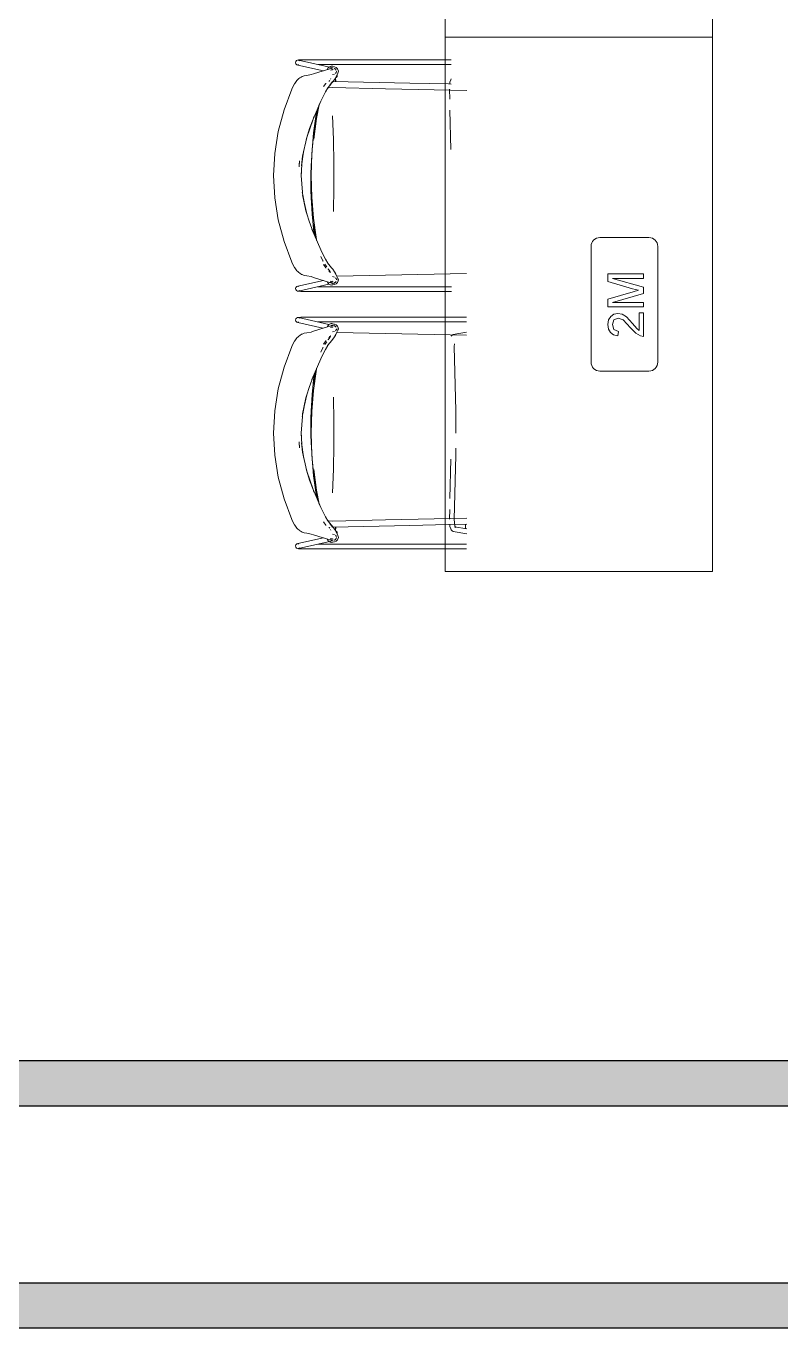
# Model space of a CAD drawing. Header units: millimetres. Extents: x 155927 to 317870, y -36033 to 97293.
# Drawn here: x 203926 to 205620, y 15108 to 18033 of the extents above; entities that cross this region are included whole.
import ezdxf

# ---------------------------------------------------------------- set-up
doc = ezdxf.new("R2010")
doc.units = ezdxf.units.MM
doc.header["$MEASUREMENT"] = 0
for name, color, linetype, lineweight in [('A-WALL-PATT', 7, 'CONTINUOUS', 9), ('G-IMPT', 8, 'CONTINUOUS', 9), ('I-FURN', 8, 'CONTINUOUS', 9), ('I-WALL', 7, 'CONTINUOUS', 9)]:
    doc.layers.add(name, color=color, linetype=linetype, lineweight=lineweight)

msp = doc.modelspace()

# ---------------------------------------------------------------- hatches: boundary and pattern name
at = {"layer": 'A-WALL-PATT'}
for points in [[(210618.8, 15606.6), (210618.8, 15707.6), (202204.8, 15707.6), (202204.8, 15606.6), (210604.5, 15606.6)], [(210618.8, 15107.6), (210618.8, 15208.6), (202103.8, 15208.6), (202103.8, 15107.6), (210604.5, 15107.6)]]:
    msp.add_hatch(color=256, dxfattribs=at).paths.add_polyline_path(points, flags=0)

# ---------------------------------------------------------------- linework, layer by layer
at = {"layer": 'G-IMPT'}
for p, q in [((204530.6, 17950.3), (204531, 17953)), ((204530.6, 17950.3), (204531.4, 17948.2)), ((204532.5, 17955.1), (204531, 17953)), ((204531.7, 17947.8), (204531.4, 17948.2)), ((204531.7, 17947.8), (204533.5, 17946)), ((204534.8, 17956.3), (204532.5, 17955.1)), ((204533.5, 17946), (204533.2, 17946.3)), ((204536, 17945.2), (204533.5, 17946)), ((204537.3, 17956.6), (204534.8, 17956.3)), ((204538.3, 17945.9), (204535.7, 17945.5)), ((204538, 17945.8), (204535.7, 17945.5)), ((204536, 17945.2), (204593.5, 17932.3)), ((204542.5, 17956.9), (204537.3, 17956.6)), ((204610.5, 17939.6), (204537.5, 17956)), ((204537.5, 17956), (204539.7, 17955)), ((204539.5, 17955.2), (204539.7, 17955)), ((204549.7, 17957.1), (204542.5, 17956.9)), ((204549.7, 17957.1), (204556, 17957.1)), ((204880.3, 17957.1), (204556, 17957.1)), ((204880.3, 17946.3), (204581, 17946.3)), ((204595.7, 17933.1), (204583.2, 17929.2)), ((204607.5, 17936.9), (204595.7, 17933.1)), ((204602.4, 17936.2), (204603.6, 17938.7)), ((204602.4, 17936.1), (204603.6, 17938.7)), ((204603.5, 17938.5), (204602.4, 17936.1)), ((204602.4, 17936.2), (204602.4, 17936.1)), ((204603.5, 17938.5), (204603.6, 17938.7)), ((204605.5, 17940.6), (204603.6, 17938.7)), ((204605.5, 17940.6), (204605.7, 17940.7)), ((204608.6, 17942.2), (204605.7, 17940.7)), ((204614.9, 17938.7), (204606.8, 17936.6)), ((204612.6, 17938.5), (204606.8, 17936.6)), ((204607.5, 17936.9), (204614.9, 17938.7)), ((204608.9, 17942.2), (204608.6, 17942.2)), ((204608.9, 17942.2), (204610.6, 17942.5)), ((204614.9, 17935.5), (204609.4, 17933.9)), ((204610.4, 17937.7), (204613.5, 17939.3)), ((204610.4, 17937.7), (204612.6, 17938.5)), ((204614.7, 17942.3), (204610.6, 17942.5)), ((204611.5, 17937.9), (204613.5, 17939.3)), ((204613.9, 17938.9), (204612, 17939.3)), ((204612.5, 17934.2), (204613.6, 17935.2)), ((204612.5, 17934.2), (204613.1, 17934.9)), ((204614.9, 17935.5), (204612.8, 17934.5)), ((204613.6, 17935.2), (204612.8, 17934.5)), ((204614.7, 17942.3), (204617.9, 17941.3)), ((204617.5, 17937.7), (204619.1, 17936.9)), ((204622.1, 17939.9), (204617.9, 17941.3)), ((204617.9, 17937.3), (204619.1, 17936.9)), ((204621.9, 17933.9), (204619.7, 17936.6)), ((204620.9, 17935), (204622.1, 17933.3)), ((204620.9, 17935), (204621.3, 17934.4)), ((204622.1, 17933.3), (204621.3, 17934.4)), ((204622.1, 17939.9), (204625.2, 17936.7)), ((204625.2, 17936.7), (204625.7, 17935.4)), ((204625.7, 17935.4), (204626.9, 17931.1)), ((204525.5, 17897.7), (204528.6, 17903.3)), ((204528.8, 17903.6), (204528.6, 17903.3)), ((204528.8, 17903.6), (204532.2, 17908.5)), ((204532.2, 17908.5), (204533.9, 17910.5)), ((204535.8, 17912.4), (204533.9, 17910.5)), ((204538.2, 17914.6), (204535.8, 17912.4)), ((204540.2, 17916.1), (204538.2, 17914.6)), ((204540.2, 17916.1), (204540.6, 17916.4)), ((204540.6, 17916.4), (204543.2, 17917.9)), ((204545.4, 17919.1), (204543.2, 17917.9)), ((204545.4, 17919.1), (204550.4, 17920.9)), ((204556.4, 17922), (204550.4, 17920.9)), ((204556.4, 17922), (204565.6, 17923.6)), ((204565.6, 17923.6), (204571.3, 17925.3)), ((204583.2, 17929.2), (204571.3, 17925.3)), ((204598.5, 17903.9), (204593.3, 17896.6)), ((204598.9, 17904.4), (204598.5, 17903.9)), ((204605.9, 17908.3), (204606.3, 17908.9)), ((204607.3, 17910.5), (204606.3, 17908.9)), ((204613.3, 17908.1), (204607.7, 17899.9)), ((204611.3, 17904.1), (204607.7, 17899.9)), ((204613.3, 17908.1), (204608.2, 17900.3)), ((204609, 17913.7), (204609.6, 17915.1)), ((204611.3, 17904.1), (204614.2, 17907.3)), ((204618.2, 17925), (204613.5, 17923.7)), ((204618.5, 17912.7), (204614.2, 17907.3)), ((204614.5, 17908.3), (204787.5, 17904.5)), ((204620.4, 17915.8), (204618.5, 17912.7)), ((204621.8, 17928.3), (204620.2, 17926.5)), ((204620.2, 17915.4), (204620.5, 17908.1)), ((204620.2, 17915.4), (204620.6, 17908.1)), ((204620.4, 17915.8), (204622.6, 17920.6)), ((204620.9, 17908.1), (204620.6, 17916.2)), ((204626, 17927.1), (204621.6, 17918.6)), ((204622.6, 17920.6), (204621.6, 17918.6)), ((204621.8, 17928.3), (204622.1, 17928.9)), ((204622.1, 17928.9), (204622.5, 17930.8)), ((204622.6, 17931.4), (204622.5, 17930.8)), ((204626, 17927.1), (204626.9, 17931.1)), ((204874, 17902.6), (204787.5, 17904.5)), ((204880.3, 17902.5), (204874, 17902.6)), ((204876.9, 17902.5), (204877.4, 17906.7)), ((204877.4, 17906.7), (204879.3, 17912.2)), ((204879.3, 17912.2), (204880.2, 17914.4)), ((204505, 17844.4), (204522.6, 17891.3)), ((204522.6, 17891.3), (204525.5, 17897.7)), ((204592.5, 17874.3), (204587.2, 17863.7)), ((204592.5, 17874.3), (204597.9, 17884.8)), ((204597.9, 17884.8), (204603.3, 17893.7)), ((204602.7, 17893.5), (204605.6, 17894.2)), ((204608.2, 17900.3), (204602.8, 17893)), ((204602.8, 17893), (204603.3, 17893.7)), ((204605.6, 17894.2), (204614, 17894.6)), ((204614, 17894.6), (204732.8, 17891.9)), ((204914.9, 17888.3), (204732.8, 17891.9)), ((204876.2, 17890.6), (204876.7, 17868.5)), ((204492, 17796), (204505, 17844.4)), ((204569.9, 17823.8), (204587.1, 17863.8)), ((204577.7, 17833.6), (204580.7, 17848.7)), ((204577.9, 17825.4), (204583.6, 17855.7)), ((204583.6, 17855.7), (204577.9, 17825.5)), ((204583.1, 17854.4), (204587.1, 17863.8)), ((204583.1, 17854.4), (204587.2, 17863.7)), ((204877.2, 17844.1), (204879.3, 17755.2)), ((204569.9, 17823.8), (204555.8, 17782.6)), ((204569.9, 17823.8), (204561.9, 17802.3)), ((204570, 17823.8), (204561.9, 17802.3)), ((204572.1, 17829.5), (204569.9, 17823.8)), ((204572.1, 17829.5), (204570, 17823.8)), ((204571.3, 17792.7), (204577.6, 17840)), ((204571.4, 17778.3), (204577.9, 17825.5)), ((204577.9, 17825.4), (204571.4, 17778.3)), ((204577.7, 17833.6), (204571.8, 17794.5)), ((204577.6, 17840), (204578.2, 17843.1)), ((204613.5, 17830.9), (204615.6, 17777.7)), ((204492, 17796), (204483.9, 17746.6)), ((204555.8, 17782.6), (204561.9, 17802.3)), ((204561.9, 17802.3), (204556, 17782.6)), ((204567.4, 17744.8), (204571.3, 17792.7)), ((204571.8, 17794.5), (204567.7, 17754.7)), ((204546.5, 17740.1), (204555.8, 17782.6)), ((204555.8, 17782.6), (204554.4, 17777.4)), ((204554.4, 17777.4), (204556, 17782.6)), ((204616.6, 17723.7), (204615.6, 17777.7)), ((204481.3, 17696.7), (204483.9, 17746.6)), ((204539.3, 17729.8), (204538.6, 17716.2)), ((204538.8, 17720.2), (204539.3, 17729.8)), ((204543.5, 17696.7), (204545.8, 17733.7)), ((204546.5, 17740.1), (204544.2, 17718.5)), ((204544.2, 17718.5), (204545.3, 17728.8)), ((204546.5, 17740.1), (204545.3, 17728.8)), ((204546.9, 17739.8), (204545.3, 17728.8)), ((204545.8, 17733.7), (204545.3, 17728.8)), ((204549, 17753.9), (204546.9, 17739.8)), ((204549, 17753.9), (204547.7, 17746.7)), ((204567.7, 17754.7), (204565.6, 17717.6)), ((204567.4, 17744.8), (204566.5, 17720.8)), ((204543.5, 17696.7), (204543.7, 17704.2)), ((204543.6, 17696.7), (204543.7, 17704.2)), ((204565.3, 17701.3), (204564.9, 17682.5)), ((204565.6, 17717.6), (204565.3, 17701.3)), ((204566.5, 17720.8), (204566.1, 17696.7)), ((204616.6, 17723.7), (204616.6, 17669.7)), ((204481.3, 17696.7), (204483.9, 17646.8)), ((204546, 17659.8), (204543.6, 17696.7)), ((204565.3, 17663.6), (204564.9, 17682.5)), ((204566.1, 17696.7), (204566.5, 17672.6)), ((204567.4, 17648.6), (204566.5, 17672.6)), ((204615.6, 17615.8), (204616.6, 17669.7)), ((204492, 17597.4), (204483.9, 17646.8)), ((204545.8, 17659.8), (204546.9, 17653.4)), ((204545.8, 17659.8), (204546.2, 17656.3)), ((204546, 17659.8), (204546.3, 17655.6)), ((204555.8, 17610.8), (204546.5, 17653.3)), ((204553.9, 17617.9), (204546.5, 17653.3)), ((204546.9, 17653.4), (204553.9, 17617.9)), ((204565.3, 17663.6), (204565.6, 17647.4)), ((204567.7, 17610.3), (204565.6, 17647.4)), ((204571.3, 17600.8), (204567.4, 17648.6)), ((204555.8, 17610.8), (204553.9, 17617.9)), ((204553.9, 17617.9), (204556.2, 17610.9)), ((204561.4, 17594.7), (204556.2, 17610.9)), ((204567.7, 17610.3), (204571.8, 17570.5)), ((204505, 17549), (204492, 17597.4)), ((204561.4, 17594.7), (204569.9, 17569.7)), ((204571.3, 17600.8), (204577.6, 17553.5)), ((204575.5, 17557.1), (204571.4, 17586.7)), ((204575.5, 17557.1), (204571.4, 17586.7)), ((204569.9, 17569.7), (204567.3, 17576.1)), ((204587.2, 17529.7), (204567.3, 17576.1)), ((204573, 17562.9), (204571.8, 17570.5)), ((204577.6, 17553.5), (204578.1, 17550.9)), ((204505, 17549), (204522.5, 17502.2)), ((204587.2, 17529.7), (204592.5, 17519.1)), ((204522.5, 17502.2), (204525.5, 17495.8)), ((204528.6, 17490.1), (204525.5, 17495.8)), ((204592.7, 17504.3), (204587.2, 17514.7)), ((204587.2, 17514.7), (204592.2, 17505.2)), ((204592.7, 17504.3), (204592.2, 17505.2)), ((204592.5, 17519.1), (204597.9, 17508.7)), ((204593.3, 17496.8), (204598.5, 17489.5)), ((204600.7, 17491.5), (204596.8, 17497.5)), ((204596.8, 17497.5), (204598, 17495.5)), ((204603.3, 17499.7), (204597.9, 17508.7)), ((204600.7, 17491.5), (204598, 17495.5)), ((204608.2, 17493.1), (204602.8, 17500.4)), ((204603.3, 17499.7), (204602.8, 17500.4)), ((204608.2, 17493.1), (204611.3, 17489.4)), ((204528.6, 17490.1), (204528.8, 17489.8)), ((204532.2, 17485), (204528.8, 17489.8)), ((204532.2, 17485), (204533.9, 17482.9)), ((204535.8, 17481), (204533.9, 17482.9)), ((204535.8, 17481), (204536.3, 17480.6)), ((204538.2, 17478.8), (204536.3, 17480.6)), ((204540.2, 17477.3), (204538.2, 17478.8)), ((204544.4, 17474.9), (204540.2, 17477.3)), ((204540.2, 17477.3), (204540.6, 17477.1)), ((204540.2, 17477.3), (204545.4, 17474.3)), ((204540.6, 17477.1), (204543.2, 17475.5)), ((204543.2, 17475.5), (204545.4, 17474.3)), ((204544.4, 17474.9), (204545.4, 17474.3)), ((204550.4, 17472.5), (204545.4, 17474.3)), ((204556.4, 17471.4), (204550.4, 17472.5)), ((204565.6, 17469.8), (204556.4, 17471.4)), ((204565.6, 17469.8), (204571.3, 17468.1)), ((204571.3, 17468.1), (204583.2, 17464.3)), ((204583.2, 17464.3), (204604.4, 17457.5)), ((204598.9, 17489), (204598.5, 17489.5)), ((204604.3, 17486.7), (204604, 17487.3)), ((204606, 17484.2), (204604, 17487.3)), ((204604.3, 17486.7), (204606, 17484.2)), ((204607.5, 17480), (204605.4, 17482.5)), ((204607.6, 17482.4), (204605.9, 17485.1)), ((204606.3, 17484.6), (204605.9, 17485.1)), ((204607.6, 17482.4), (204606.3, 17484.6)), ((204607.6, 17482.4), (204607.3, 17483)), ((204609.3, 17479.2), (204607.3, 17483)), ((204607.6, 17482.4), (204609.3, 17479.2)), ((204614.2, 17486.2), (204611.3, 17489.4)), ((204618.3, 17468.4), (204613.5, 17469.7)), ((204618.5, 17480.7), (204614.2, 17486.2)), ((204618.7, 17479.5), (204616.4, 17483.1)), ((204616.4, 17483.1), (204621.2, 17474.8)), ((204620.4, 17477.6), (204618.5, 17480.7)), ((204618.7, 17479.5), (204621.2, 17474.8)), ((204621.8, 17465.2), (204620.3, 17466.8)), ((204620.4, 17477.6), (204622.9, 17471.5)), ((204621.8, 17465.2), (204622.3, 17464.2)), ((204622.5, 17462.6), (204622.3, 17464.2)), ((204625.9, 17465.5), (204622.9, 17471.5)), ((204623.4, 17470.6), (204732.8, 17473)), ((204626.9, 17462.3), (204625.6, 17466)), ((204626.4, 17460.9), (204625.6, 17466)), ((204626.4, 17460.9), (204625.9, 17465.5)), ((204732.8, 17473), (204914.6, 17476.7)), ((204531.4, 17445.3), (204530.6, 17443.1)), ((204531, 17440.5), (204530.6, 17443.1)), ((204532.5, 17438.3), (204531, 17440.5)), ((204531.4, 17445.3), (204533.2, 17447.1)), ((204534.8, 17437.1), (204532.5, 17438.3)), ((204533.5, 17447.4), (204533.2, 17447.1)), ((204536, 17448.2), (204533.5, 17447.4)), ((204534.8, 17437.1), (204537.3, 17436.8)), ((204538.3, 17447.5), (204535.7, 17448)), ((204538, 17447.7), (204535.7, 17448)), ((204593.3, 17461.1), (204536, 17448.2)), ((204537.3, 17436.8), (204542.5, 17436.5)), ((204537.6, 17437.4), (204605.7, 17452.8)), ((204537.6, 17437.4), (204539.7, 17438.4)), ((204539.7, 17438.4), (204539.5, 17438.2)), ((204542.5, 17436.5), (204549.7, 17436.4)), ((204556, 17436.3), (204549.7, 17436.4)), ((204880.6, 17436.3), (204556, 17436.3)), ((204581, 17447.2), (204880.6, 17447.2)), ((204602.4, 17457.2), (204602.4, 17457.3)), ((204602.4, 17457.2), (204603.5, 17455)), ((204603.5, 17455), (204603.6, 17454.8)), ((204605.7, 17452.7), (204603.6, 17454.8)), ((204603.9, 17454.5), (204605.5, 17452.9)), ((204603.9, 17454.5), (204605.7, 17452.7)), ((204612.6, 17454.9), (204604.4, 17457.5)), ((204608.9, 17451.2), (204605.5, 17452.9)), ((204605.5, 17452.9), (204608.6, 17451.3)), ((204605.5, 17452.9), (204605.7, 17452.7)), ((204608.9, 17451.2), (204605.7, 17452.7)), ((204614.9, 17454.8), (204606.8, 17456.9)), ((204606.8, 17456.9), (204608.1, 17456.5)), ((204614.9, 17454.8), (204608.1, 17456.5)), ((204608.9, 17451.2), (204608.6, 17451.3)), ((204608.8, 17459.2), (204609.8, 17457.3)), ((204608.9, 17451.2), (204610.6, 17450.9)), ((204614.8, 17458), (204609.4, 17459.5)), ((204611.5, 17455.5), (204609.8, 17457.3)), ((204613.5, 17454.2), (204610.4, 17455.7)), ((204618.2, 17453.3), (204610.4, 17455.7)), ((204611.9, 17451), (204610.6, 17450.9)), ((204613.5, 17454.2), (204611.5, 17455.5)), ((204614.7, 17451.1), (204611.9, 17451)), ((204612, 17454.2), (204613.9, 17454.6)), ((204613.6, 17458.2), (204612.1, 17459.6)), ((204612.1, 17459.6), (204613, 17458.6)), ((204613.6, 17458.2), (204612.4, 17459.2)), ((204614.8, 17458), (204612.4, 17459.2)), ((204618.2, 17453.3), (204612.6, 17454.9)), ((204617.9, 17452.1), (204614.7, 17451.1)), ((204619.1, 17456.6), (204617.5, 17455.8)), ((204617.9, 17456.1), (204619.1, 17456.6)), ((204617.9, 17452.1), (204622.1, 17453.5)), ((204621.7, 17459.1), (204619.7, 17456.8)), ((204625.2, 17456.7), (204622.1, 17453.5)), ((204625.7, 17458.1), (204625.2, 17456.7)), ((204626.9, 17462.3), (204625.7, 17458.1)), ((204532.5, 17376.8), (204531, 17374.6)), ((204534.8, 17378), (204532.5, 17376.8)), ((204534.8, 17378), (204537.3, 17378.3)), ((204537.3, 17378.3), (204542.5, 17378.6)), ((204537.6, 17377.7), (204605.7, 17362.4)), ((204537.6, 17377.7), (204539.7, 17376.7)), ((204539.7, 17376.7), (204539.5, 17376.9)), ((204542.5, 17378.6), (204549.7, 17378.7)), ((204556, 17378.8), (204549.7, 17378.7)), ((204914.6, 17378.8), (204556, 17378.8)), ((204531, 17374.6), (204530.6, 17372)), ((204531.4, 17369.8), (204530.6, 17372)), ((204531.4, 17369.8), (204533.2, 17368)), ((204533.5, 17367.7), (204533.2, 17368)), ((204536, 17366.9), (204533.5, 17367.7)), ((204538.3, 17367.6), (204535.7, 17367.1)), ((204538, 17367.5), (204535.7, 17367.1)), ((204592.2, 17354.2), (204536, 17366.9)), ((204565.6, 17345.3), (204571.3, 17347)), ((204571.3, 17347), (204583.2, 17350.8)), ((204581, 17367.9), (204914.6, 17367.9)), ((204583.2, 17350.8), (204604.4, 17357.6)), ((204602.4, 17357.9), (204603.5, 17360.1)), ((204602.4, 17357.9), (204602.4, 17357.8)), ((204603.5, 17360.1), (204603.6, 17360.3)), ((204605.7, 17362.4), (204603.6, 17360.3)), ((204603.9, 17360.6), (204605.7, 17362.4)), ((204603.9, 17360.6), (204605.5, 17362.2)), ((204612.6, 17360.2), (204604.4, 17357.6)), ((204608.9, 17363.9), (204605.5, 17362.2)), ((204605.5, 17362.2), (204608.6, 17363.8)), ((204605.5, 17362.2), (204605.7, 17362.4)), ((204608.9, 17363.9), (204605.7, 17362.4)), ((204614.9, 17360.3), (204606.8, 17358.2)), ((204606.8, 17358.2), (204608.1, 17358.6)), ((204614.9, 17360.3), (204608.1, 17358.6)), ((204608.9, 17363.9), (204608.6, 17363.8)), ((204608.9, 17363.9), (204610.6, 17364.2)), ((204614.8, 17357.1), (204609.4, 17355.6)), ((204611.5, 17359.6), (204609.8, 17357.8)), ((204618.2, 17361.8), (204610.4, 17359.4)), ((204613.5, 17360.9), (204610.4, 17359.4)), ((204611.9, 17364.1), (204610.6, 17364.2)), ((204613.5, 17360.9), (204611.5, 17359.6)), ((204614.7, 17364), (204611.9, 17364.1)), ((204612, 17360.9), (204613.9, 17360.5)), ((204613.6, 17356.9), (204612.1, 17355.5)), ((204612.1, 17355.5), (204613, 17356.5)), ((204614.8, 17357.1), (204612.4, 17355.9)), ((204613.6, 17356.9), (204612.4, 17355.9)), ((204618.2, 17361.8), (204612.6, 17360.2)), ((204618.3, 17346.7), (204613.5, 17345.4)), ((204617.9, 17363), (204614.7, 17364)), ((204619.1, 17358.5), (204617.5, 17359.3)), ((204617.9, 17363), (204622.1, 17361.6)), ((204617.9, 17359), (204619.1, 17358.5)), ((204621.7, 17356), (204619.7, 17358.3)), ((204621.8, 17350), (204620.3, 17348.3)), ((204621.8, 17350), (204622.3, 17350.9)), ((204625.2, 17358.4), (204622.1, 17361.6)), ((204622.5, 17352.5), (204622.3, 17350.9)), ((204625.9, 17349.6), (204622.9, 17343.6)), ((204625.7, 17357), (204625.2, 17358.4)), ((204626.4, 17354.2), (204625.6, 17349.1)), ((204626.9, 17352.8), (204625.6, 17349.1)), ((204626.9, 17352.8), (204625.7, 17357)), ((204626.4, 17354.2), (204625.9, 17349.6)), ((204522.5, 17312.9), (204525.5, 17319.3)), ((204528.6, 17325), (204525.5, 17319.3)), ((204528.6, 17325), (204528.8, 17325.3)), ((204532.2, 17330.1), (204528.8, 17325.3)), ((204532.2, 17330.1), (204533.9, 17332.2)), ((204535.8, 17334.1), (204533.9, 17332.2)), ((204535.8, 17334.1), (204536.3, 17334.5)), ((204538.2, 17336.3), (204536.3, 17334.5)), ((204540.2, 17337.8), (204538.2, 17336.3)), ((204540.2, 17337.8), (204545.4, 17340.8)), ((204544.4, 17340.2), (204540.2, 17337.8)), ((204540.2, 17337.8), (204540.6, 17338)), ((204540.6, 17338), (204543.2, 17339.6)), ((204543.2, 17339.6), (204545.4, 17340.8)), ((204544.4, 17340.2), (204545.4, 17340.8)), ((204550.4, 17342.6), (204545.4, 17340.8)), ((204556.4, 17343.7), (204550.4, 17342.6)), ((204565.6, 17345.3), (204556.4, 17343.7)), ((204593.3, 17318.3), (204598.5, 17325.6)), ((204600.7, 17323.6), (204596.8, 17317.6)), ((204596.8, 17317.6), (204598, 17319.6)), ((204600.7, 17323.6), (204598, 17319.6)), ((204598.9, 17326.1), (204598.5, 17325.6)), ((204608.2, 17322), (204602.8, 17314.7)), ((204606, 17330.9), (204604, 17327.8)), ((204604.3, 17328.4), (204604, 17327.8)), ((204604.3, 17328.4), (204606, 17330.9)), ((204607.5, 17335.1), (204605.4, 17332.6)), ((204607.6, 17332.7), (204605.9, 17330)), ((204606.3, 17330.5), (204605.9, 17330)), ((204607.6, 17332.7), (204606.3, 17330.5)), ((204609.3, 17335.9), (204607.3, 17332.1)), ((204607.6, 17332.7), (204607.3, 17332.1)), ((204607.6, 17332.7), (204609.3, 17335.9)), ((204608.2, 17322), (204611.3, 17325.7)), ((204608.4, 17336.3), (204609.1, 17337.5)), ((204614.2, 17328.9), (204611.3, 17325.7)), ((204618.5, 17334.4), (204614.2, 17328.9)), ((204616.4, 17332), (204621.2, 17340.3)), ((204618.7, 17335.6), (204616.4, 17332)), ((204620.4, 17337.5), (204618.5, 17334.4)), ((204618.7, 17335.6), (204621.2, 17340.3)), ((204620.4, 17337.5), (204622.9, 17343.6)), ((204623.4, 17344.5), (204732.8, 17342.1)), ((204732.8, 17342.1), (204914.6, 17338.4)), ((204880.2, 17336), (204882.3, 17338)), ((204882.3, 17338), (204884.4, 17339.4)), ((204914.6, 17344.7), (204884.4, 17339.4)), ((204887.1, 17312.6), (204887.2, 17319)), ((204505, 17266.1), (204522.5, 17312.9)), ((204592.7, 17310.8), (204587.2, 17300.4)), ((204587.2, 17300.4), (204592.2, 17309.9)), ((204587.2, 17285.4), (204592.5, 17296)), ((204592.7, 17310.8), (204592.2, 17309.9)), ((204592.5, 17296), (204597.9, 17306.4)), ((204603.3, 17315.4), (204597.9, 17306.4)), ((204603.3, 17315.4), (204602.8, 17314.7)), ((204887.1, 17312.6), (204890.3, 17168.4)), ((204505, 17266.1), (204492, 17217.7)), ((204587.2, 17285.4), (204567.3, 17239)), ((204571.3, 17214.3), (204577.6, 17261.6)), ((204577.6, 17261.6), (204578.1, 17264.2)), ((204561.4, 17220.4), (204569.9, 17245.4)), ((204569.9, 17245.4), (204567.3, 17239)), ((204567.7, 17204.8), (204571.8, 17244.6)), ((204575.5, 17258), (204571.4, 17228.4)), ((204575.5, 17258), (204571.4, 17228.4)), ((204573, 17252.2), (204571.8, 17244.6)), ((204492, 17217.7), (204483.9, 17168.3)), ((204555.8, 17204.3), (204546.5, 17161.8)), ((204555.8, 17204.3), (204553.9, 17197.2)), ((204553.9, 17197.2), (204556.2, 17204.2)), ((204561.4, 17220.4), (204556.2, 17204.2)), ((204567.7, 17204.8), (204565.6, 17167.7)), ((204571.3, 17214.3), (204567.4, 17166.5)), ((204553.9, 17197.2), (204546.5, 17161.8)), ((204546.9, 17161.7), (204553.9, 17197.2)), ((204615.6, 17199.3), (204616.6, 17145.4)), ((204481.3, 17118.4), (204483.9, 17168.3)), ((204546, 17155.3), (204543.6, 17118.4)), ((204545.8, 17155.3), (204546.9, 17161.7)), ((204545.8, 17155.3), (204546.2, 17158.8)), ((204546, 17155.3), (204546.4, 17160.7)), ((204565.3, 17151.5), (204564.9, 17132.6)), ((204565.3, 17151.5), (204565.6, 17167.7)), ((204566.1, 17118.4), (204566.5, 17142.5)), ((204567.4, 17166.5), (204566.5, 17142.5)), ((204616.6, 17091.4), (204616.6, 17145.4)), ((204890.3, 17168.4), (204890.7, 17143.5)), ((204890.7, 17143.5), (204890.9, 17118.4)), ((204481.3, 17118.4), (204483.9, 17068.5)), ((204543.5, 17118.4), (204545.8, 17081.4)), ((204543.5, 17118.4), (204543.7, 17110.9)), ((204543.6, 17118.4), (204543.7, 17110.9)), ((204565.3, 17113.8), (204564.9, 17132.6)), ((204565.6, 17097.5), (204565.3, 17113.8)), ((204566.5, 17094.3), (204566.1, 17118.4)), ((204539.3, 17085.3), (204538.6, 17098.9)), ((204538.8, 17095.5), (204539.3, 17085.3)), ((204546.5, 17075), (204544.2, 17096.6)), ((204544.2, 17096.6), (204545.3, 17086.3)), ((204545.8, 17081.4), (204545.3, 17086.3)), ((204546.5, 17075), (204545.3, 17086.3)), ((204546.9, 17075.3), (204545.3, 17086.3)), ((204567.7, 17060.4), (204565.6, 17097.5)), ((204567.4, 17070.3), (204566.5, 17094.3)), ((204616.6, 17091.4), (204615.6, 17037.4)), ((204890.4, 17068.4), (204890.6, 17084.2)), ((204492, 17019.1), (204483.9, 17068.5)), ((204546.5, 17075), (204555.8, 17032.5)), ((204549, 17061.2), (204546.9, 17075.3)), ((204549, 17061.2), (204547.7, 17068.4)), ((204567.4, 17070.3), (204571.3, 17022.4)), ((204571.8, 17020.6), (204567.7, 17060.4)), ((204877.2, 16971), (204879.3, 17059.9)), ((204886.9, 16924.4), (204890.3, 17068.3)), ((204887.1, 16924.1), (204890.3, 17068.3)), ((204555.8, 17032.5), (204554.4, 17037.7)), ((204554.4, 17037.7), (204556, 17032.5)), ((204569.9, 16991.3), (204555.8, 17032.5)), ((204555.8, 17032.5), (204561.9, 17012.8)), ((204561.9, 17012.8), (204556, 17032.5)), ((204577.9, 16989.7), (204571.4, 17036.8)), ((204571.4, 17036.8), (204577.9, 16989.6)), ((204613.5, 16984.2), (204615.6, 17037.4)), ((204492, 17019.1), (204505, 16970.7)), ((204569.9, 16991.3), (204561.9, 17012.8)), ((204570, 16991.3), (204561.9, 17012.8)), ((204571.3, 17022.4), (204577.6, 16975.1)), ((204577.7, 16981.5), (204571.8, 17020.6)), ((204505, 16970.7), (204522.6, 16923.8)), ((204572.1, 16985.6), (204569.9, 16991.3)), ((204569.9, 16991.3), (204587.1, 16951.3)), ((204572.1, 16985.6), (204570, 16991.3)), ((204577.6, 16975.1), (204578.2, 16972)), ((204577.7, 16981.5), (204580.7, 16966.4)), ((204577.9, 16989.7), (204583.6, 16959.4)), ((204583.6, 16959.4), (204577.9, 16989.6)), ((204583.1, 16960.7), (204587.1, 16951.3)), ((204583.1, 16960.7), (204587.2, 16951.4)), ((204592.5, 16940.8), (204587.2, 16951.4)), ((204592.5, 16940.8), (204597.9, 16930.3)), ((204876.2, 16924.5), (204876.7, 16946.6)), ((204522.6, 16923.8), (204525.5, 16917.4)), ((204525.5, 16917.4), (204528.6, 16911.8)), ((204528.8, 16911.5), (204528.6, 16911.8)), ((204528.8, 16911.5), (204532.2, 16906.6)), ((204598.5, 16911.2), (204593.3, 16918.5)), ((204597.9, 16930.3), (204603.3, 16921.4)), ((204598.9, 16910.7), (204598.5, 16911.2)), ((204602.7, 16921.6), (204605.6, 16920.9)), ((204608.2, 16914.8), (204602.8, 16922.1)), ((204602.8, 16922.1), (204603.3, 16921.4)), ((204605.6, 16920.9), (204614, 16920.5)), ((204613.3, 16907), (204607.7, 16915.2)), ((204611.3, 16911), (204607.7, 16915.2)), ((204613.3, 16907), (204608.2, 16914.8)), ((204611.3, 16911), (204614.2, 16907.8)), ((204614, 16920.5), (204732.8, 16923.2)), ((204618.5, 16902.4), (204614.2, 16907.8)), ((204614.5, 16906.8), (204787.5, 16910.6)), ((204914.9, 16926.8), (204732.8, 16923.2)), ((204874, 16912.5), (204787.5, 16910.6)), ((204914.9, 16913.4), (204874, 16912.5)), ((204876.9, 16912.6), (204877.4, 16908.4)), ((204877.4, 16908.4), (204879.3, 16902.9)), ((204887.1, 16924.1), (204887.2, 16917.7)), ((204887.2, 16917.7), (204888.1, 16910.8)), ((204887.6, 16907.8), (204889.5, 16906.9)), ((204887.6, 16907.8), (204914.9, 16903)), ((204888.1, 16910.8), (204889.6, 16906.2)), ((204889.5, 16906.9), (204888.2, 16908.1)), ((204889.6, 16906.2), (204888.2, 16908.1)), ((204912, 16903.5), (204912, 16913.6)), ((204532.2, 16906.6), (204533.9, 16904.6)), ((204535.8, 16902.7), (204533.9, 16904.6)), ((204538.2, 16900.5), (204535.8, 16902.7)), ((204536, 16869.9), (204593.5, 16882.8)), ((204540.2, 16899), (204538.2, 16900.5)), ((204540.2, 16899), (204540.6, 16898.7)), ((204540.6, 16898.7), (204543.2, 16897.2)), ((204545.4, 16896), (204543.2, 16897.2)), ((204545.4, 16896), (204550.4, 16894.2)), ((204556.4, 16893.1), (204550.4, 16894.2)), ((204556.4, 16893.1), (204565.6, 16891.5)), ((204565.6, 16891.5), (204571.3, 16889.8)), ((204583.2, 16885.9), (204571.3, 16889.8)), ((204595.7, 16882), (204583.2, 16885.9)), ((204607.5, 16878.2), (204595.7, 16882)), ((204602.4, 16878.9), (204602.4, 16879)), ((204603.5, 16876.6), (204602.4, 16879)), ((204602.4, 16879), (204603.6, 16876.4)), ((204602.4, 16878.9), (204603.6, 16876.4)), ((204605.9, 16906.8), (204606.3, 16906.2)), ((204607.3, 16904.6), (204606.3, 16906.2)), ((204612.6, 16876.6), (204606.8, 16878.5)), ((204614.9, 16876.4), (204606.8, 16878.5)), ((204609, 16901.4), (204609.6, 16900)), ((204609, 16880.4), (204609.8, 16879)), ((204614.9, 16879.6), (204609.4, 16881.2)), ((204612.5, 16880.9), (204613.6, 16879.9)), ((204612.5, 16880.9), (204613.1, 16880.2)), ((204614.9, 16879.6), (204612.8, 16880.6)), ((204613.6, 16879.9), (204612.8, 16880.6)), ((204618.2, 16890.1), (204613.5, 16891.4)), ((204620.4, 16899.3), (204618.5, 16902.4)), ((204621.9, 16881.2), (204619.7, 16878.5)), ((204620.2, 16899.7), (204620.6, 16907)), ((204620.2, 16899.7), (204620.5, 16905.9)), ((204621.8, 16886.8), (204620.2, 16888.6)), ((204620.4, 16899.3), (204622.6, 16894.5)), ((204620.9, 16907), (204620.6, 16898.9)), ((204620.9, 16880.1), (204622.1, 16881.8)), ((204620.9, 16880.1), (204621.3, 16880.7)), ((204622.1, 16881.8), (204621.3, 16880.7)), ((204626, 16888), (204621.6, 16896.5)), ((204622.6, 16894.5), (204621.6, 16896.5)), ((204621.8, 16886.8), (204622.1, 16886.2)), ((204622.1, 16886.2), (204622.5, 16884.3)), ((204622.6, 16883.7), (204622.5, 16884.3)), ((204625.2, 16878.4), (204625.7, 16879.7)), ((204625.7, 16879.7), (204626.9, 16884)), ((204626, 16888), (204626.9, 16884)), ((204879.3, 16902.9), (204880.2, 16900.7)), ((204882.3, 16898.8), (204880.2, 16900.7)), ((204884.3, 16897.3), (204882.3, 16898.8)), ((204884.3, 16897.3), (204914.9, 16892)), ((204530.6, 16864.8), (204531.4, 16866.9)), ((204530.6, 16864.8), (204531, 16862.1)), ((204532.5, 16860), (204531, 16862.1)), ((204531.7, 16867.3), (204531.4, 16866.9)), ((204531.7, 16867.3), (204533.5, 16869.1)), ((204534.8, 16858.8), (204532.5, 16860)), ((204533.5, 16869.1), (204533.2, 16868.8)), ((204536, 16869.9), (204533.5, 16869.1)), ((204537.3, 16858.5), (204534.8, 16858.8)), ((204538.3, 16869.2), (204535.7, 16869.6)), ((204538, 16869.3), (204535.7, 16869.6)), ((204542.5, 16858.2), (204537.3, 16858.5)), ((204611, 16875.6), (204537.5, 16859.1)), ((204537.5, 16859.1), (204539.7, 16860.1)), ((204539.5, 16859.9), (204539.7, 16860.1)), ((204549.7, 16858), (204542.5, 16858.2)), ((204549.7, 16858), (204556, 16858)), ((204914.6, 16858), (204556, 16858)), ((204914.6, 16868.9), (204581, 16868.9)), ((204603.5, 16876.6), (204603.6, 16876.4)), ((204605.5, 16874.5), (204603.6, 16876.4)), ((204605.5, 16874.5), (204605.7, 16874.4)), ((204608.6, 16872.9), (204605.7, 16874.4)), ((204607.5, 16878.2), (204614.9, 16876.4)), ((204608.9, 16872.9), (204608.6, 16872.9)), ((204608.9, 16872.9), (204610.6, 16872.6)), ((204610.4, 16877.4), (204612.6, 16876.6)), ((204610.4, 16877.4), (204613.5, 16875.8)), ((204614.7, 16872.8), (204610.6, 16872.6)), ((204611.5, 16877.2), (204611, 16877.6)), ((204611.5, 16877.2), (204613.5, 16875.8)), ((204613.9, 16876.3), (204612, 16875.8)), ((204614.7, 16872.8), (204617.9, 16873.8)), ((204617.5, 16877.4), (204619.1, 16878.2)), ((204617.9, 16877.8), (204619.1, 16878.2)), ((204622.1, 16875.2), (204617.9, 16873.8)), ((204622.1, 16875.2), (204625.2, 16878.4))]:
    msp.add_line(p, q, dxfattribs=at)
at = {"layer": 'I-FURN'}
for p, q in [((204866.5, 19207.6), (204866.5, 18007.5)), ((205466.5, 18007.5), (205466.5, 19207.6)), ((205466.5, 18007.7), (204866.5, 18007.7)), ((204866.5, 18007.7), (204866.5, 16807.6)), ((204866.5, 18007.5), (205466.5, 18007.5)), ((205466.5, 16807.6), (205466.5, 18007.7)), ((204621.9, 17916.9), (204620.7, 17916.7)), ((204621.9, 17916.9), (204621.6, 17918.4)), ((204621.9, 17916.9), (204621.7, 17918.6)), ((204621.9, 17916.9), (204624.5, 17922)), ((204621.9, 17916.9), (204622.6, 17920.7)), ((204621.9, 17916.9), (204622.1, 17919.5)), ((204621.9, 17916.9), (204621.9, 17919)), ((204621.9, 17916.9), (204622.9, 17917.7)), ((204624.5, 17922), (204622.9, 17917.7)), ((204622.9, 17917.7), (204623.6, 17918.6)), ((204624.5, 17922), (204623.6, 17918.6)), ((204624.1, 17919.7), (204623.6, 17918.6)), ((204623.9, 17923.5), (204624.5, 17922)), ((204624.5, 17922), (204624.1, 17919.7)), ((204624.4, 17920.8), (204624.1, 17919.7)), ((204624.5, 17922), (204624.4, 17920.8)), ((205324, 17557.6), (205214, 17557.6)), ((205194, 17537.6), (205194, 17277.6)), ((205344, 17277.6), (205344, 17537.6)), ((205312.2, 17476), (205231.8, 17476)), ((205231.8, 17476), (205231.8, 17458.7)), ((205312.2, 17445.8), (205241.9, 17465.9)), ((205241.9, 17465.9), (205312.2, 17465.9)), ((205312.2, 17465.9), (205312.2, 17476)), ((205231.8, 17458.7), (205287.5, 17442.5)), ((205288.5, 17435.6), (205231.8, 17419.2)), ((205287.5, 17442.5), (205300.3, 17439)), ((205300.3, 17439), (205288.5, 17435.6)), ((205312.2, 17432.1), (205312.2, 17445.8)), ((205231.8, 17419.2), (205231.8, 17401.9)), ((205241.9, 17412), (205312.2, 17432.1)), ((205312.2, 17412), (205241.9, 17412)), ((205312.2, 17401.9), (205312.2, 17412)), ((205231.8, 17401.9), (205312.2, 17401.9)), ((205238.3, 17380.2), (205233.4, 17372.4)), ((205245.5, 17385.2), (205238.3, 17380.2)), ((205254.2, 17386.8), (205245.5, 17385.2)), ((205245.6, 17372.7), (205254.8, 17376.8)), ((205263.8, 17385.1), (205254.2, 17386.8)), ((205254.8, 17376.8), (205266.2, 17372.5)), ((205273.6, 17379.1), (205263.8, 17385.1)), ((205287.4, 17364.7), (205273.6, 17379.1)), ((205302.1, 17388.1), (205302.1, 17348.6)), ((205312.2, 17388.1), (205302.1, 17388.1)), ((205312.2, 17335.4), (205312.2, 17388.1)), ((205233.4, 17372.4), (205231.8, 17362.2)), ((205231.8, 17362.2), (205233.3, 17352.1)), ((205233.3, 17352.1), (205237.6, 17344.3)), ((205241.9, 17362), (205245.6, 17372.7)), ((205245.5, 17350.9), (205241.9, 17362)), ((205255.7, 17346.7), (205245.5, 17350.9)), ((205254.4, 17336.6), (205255.7, 17346.7)), ((205266.2, 17372.5), (205283, 17355.1)), ((205283, 17355.1), (205294.6, 17342.5)), ((205297, 17353.2), (205287.4, 17364.7)), ((205302.1, 17348.6), (205297, 17353.2)), ((205237.6, 17344.3), (205244.7, 17339)), ((205244.7, 17339), (205254.4, 17336.6)), ((205294.6, 17342.5), (205305.3, 17336.4)), ((205305.3, 17336.4), (205312.2, 17335.4)), ((205214, 17257.6), (205324, 17257.6)), ((204621.9, 16898.2), (204620.7, 16898.4)), ((204621.9, 16898.2), (204621.6, 16896.7)), ((204621.9, 16898.2), (204621.7, 16896.5)), ((204621.9, 16898.2), (204622.9, 16897.4)), ((204621.9, 16898.2), (204622.6, 16894.4)), ((204621.9, 16898.2), (204624.5, 16893.1)), ((204621.9, 16898.2), (204622.1, 16895.6)), ((204621.9, 16898.2), (204621.9, 16896.1)), ((204622.9, 16897.4), (204623.6, 16896.5)), ((204624.5, 16893.1), (204622.9, 16897.4)), ((204624.1, 16895.4), (204623.6, 16896.5)), ((204624.5, 16893.1), (204623.6, 16896.5)), ((204623.9, 16891.6), (204624.5, 16893.1)), ((204624.4, 16894.3), (204624.1, 16895.4)), ((204624.5, 16893.1), (204624.1, 16895.4)), ((204624.5, 16893.1), (204624.4, 16894.3)), ((204866.5, 16807.6), (205466.5, 16807.6))]:
    msp.add_line(p, q, dxfattribs=at)
for centre, start, end in [((205214, 17537.6), 90, 180), ((205324, 17537.6), 0, 90), ((205214, 17277.6), 180, 270), ((205324, 17277.6), 270, 0)]:
    msp.add_arc(centre, 20, start, end, dxfattribs=at)
at = {"layer": 'I-WALL', "lineweight": 30}
for p, q in [((210618.8, 15707.6), (202205.8, 15707.6)), ((202204.8, 15606.6), (210618.8, 15606.6)), ((210618.8, 15208.6), (202204.8, 15208.6)), ((202103.8, 15107.6), (210618.8, 15107.6))]:
    msp.add_line(p, q, dxfattribs=at)

doc.saveas('drawing.dxf')
